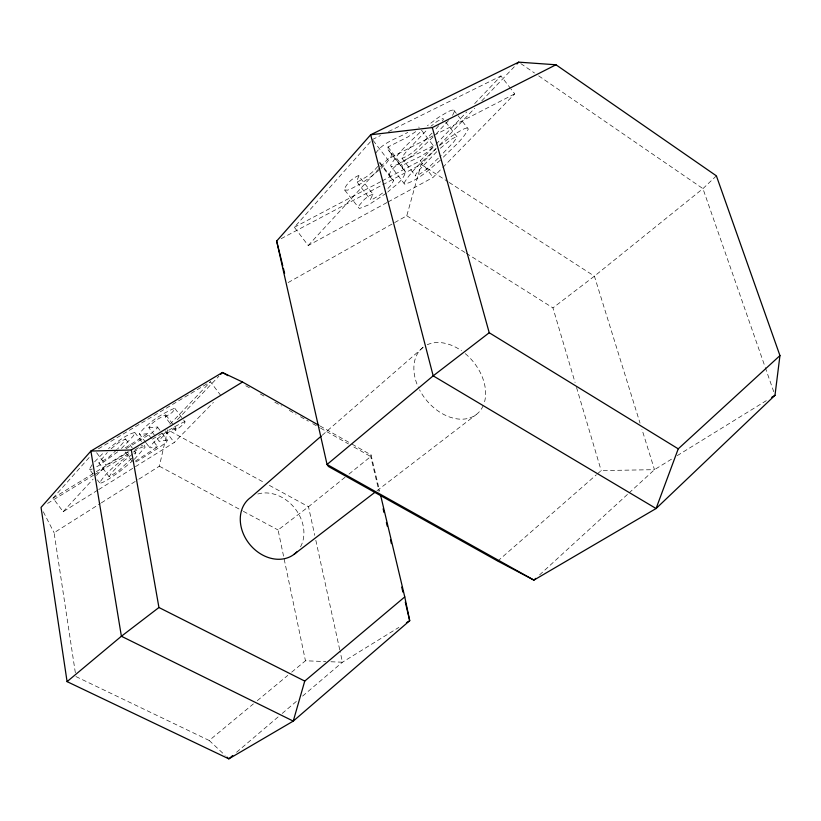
<?xml version="1.0" encoding="UTF-8"?>
<svg xmlns="http://www.w3.org/2000/svg" width="821" height="821" viewBox="0 0 821 821"><rect width="100%" height="100%" fill="white"/><g stroke="black" fill="none" stroke-linecap="round" stroke-linejoin="round"><path stroke-width="0.62" stroke-dasharray="4.11 3.08" d="M111.163 448.738L118.717 442.54L125.521 438.968L123.797 441.985L117.619 448.892M382.504 193.068A13.146 2.145 -38.3 0 1 379.692 195.131L372.457 199.359L370.384 199.524L373.011 194.156L358.459 175.581C352.537 178.188 347.201 182.909 344.481 188.83L344.574 189.938L359.372 208.534L368.434 204.963L386.865 192.822M134.387 450.78L135.865 452.74L134.069 455.676M379.682 162.168L393.608 180.415L391.668 184.52L387.81 188.584M145.799 442.509L139.283 433.837C147.944 422.353 161.388 414.01 174.473 408.283L174.873 409.207L172 412.583L165.247 416.965L171.692 425.535M352.178 444.212L371.01 454.885L370.733 456.558L379.004 491.369M93.05 474.066L89.407 469.202L92.209 464.583M415.662 131.668L407.77 137.004L388.005 146.99L388.107 149.802L405.471 171.753C403.716 180.753 394.029 186.059 387.769 192.093M165.247 416.965L165.503 414.81L157.242 419.469A9.616 1.273 -36.4 0 0 151.433 424.118L148.868 427.72L155.343 436.351M183.617 420.003L185.053 421.912L184.273 423.533L177.305 429.321L175.263 430.296L172.4 426.489M133.392 460.191L119.62 471.654L109.234 478.746A21.274 2.566 -36.2 0 1 100.449 483.117L99.618 482.83C106.668 471.346 118.347 462.962 129.061 454.926M138.944 479.105L159.346 466.205L167.71 429.804L264.926 482.933M421.501 130.2L433.416 145.779C426.212 156.134 412.337 159.069 402.311 165.709L402.28 168.367M175.263 430.296L175.971 428.418L173.806 425.545M288.161 282.547L406.785 215.759L421.122 164.364L436.064 148.714M453.756 110.076L468.309 129.051C462.377 140.843 450.883 148.95 442.098 158.545M359.013 175.786L356.54 181.359L370.384 199.524M442.437 121.087L443.463 119.107L442.878 118.501L437.131 121.395L430.912 126.27M445.752 122.103L457.205 137.056L453.592 142.105L439.953 156.544M452.587 115.361L454.577 111.133A28.499 4.926 -38.9 0 0 447.414 112.036L438.229 117.577L427.433 125.716M375.772 153.147C383.017 142.084 396.995 138.687 407.77 132.386M377.855 166.427L374.058 170.563A13.136 2.34 -38.4 0 1 365.961 177.12L358.674 181.287L356.54 181.359M435.982 128.835L439.163 125.203M448.482 120.615L436.454 133.556M97.658 490.209L63.145 511.709L53.006 498.152L90.094 456.455M386.958 202.561L308.224 245.51L294.359 227.263L370.733 141.448M131.74 458.251L118.46 471.008L109.111 476.785L98.787 462.675L107.346 452.504M63.145 511.709L93.101 479.125M96.519 475.4L105.94 465.158L127.768 451.827M308.224 245.51L379.754 167.73M380.616 166.786L387.512 159.295L432.944 135.927M432.051 133.105C422.784 142.033 414.472 153.794 402.044 158.34L402.629 156.298L406.6 151.259L427.443 129.4M382.104 180.938L420.352 160.752L435.243 145.091M436.125 144.168L466.79 111.913M474.682 103.61L500.964 75.963L510.139 87.898M169.988 424.293L210.443 381.765L220.531 395.137M94.641 461.802L102.604 453.695M177.418 419.644L218.899 376.192M439.584 145.03L474.743 108.198M481.783 100.829L514.305 66.758M433.067 137.004C420.68 148.56 407.883 161.799 391.289 166.704L390.611 165.462C398.216 151.721 410.911 141.335 421.973 130.416M388.087 201.945L433.078 177.408L441.955 168.326M442.847 167.422L514.726 93.871L510.898 88.894M135.403 466.687L174.226 442.498L213.409 402.423M134.336 459.329L145.153 447.168L143.624 444.223M116.828 449.734L108.362 457.533L98.951 463.229M436.782 151.68L420.147 168.982L416.093 173.919L415.436 175.879C424.652 172.697 431.282 164.569 438.342 158.186M716.384 175.848L702.94 188.635L594.404 276.164L552.943 307.896L575.069 382.504M121.446 448.482L132.807 436.536L134.88 433.478L134.767 432.441C124.874 435.181 116.705 442.488 108.546 448.533M440.333 148.293L450.975 139.467L456.661 136.502L457.205 137.056M539.561 574.926L628.106 493.832M629.05 492.959L654.481 469.674L672.933 458.282M440.374 160.167C429.486 169.342 418.556 180.035 404.671 184.232L391.289 166.704M497.752 561.071L596.395 474.764M597.349 473.922L601.177 470.577L654.481 469.674L641.93 429.25M322.201 435.253L424.262 346.411A42.887 30.295 50.7 0 0 418.464 387.604M435.91 148.632C424.744 159.428 412.101 169.649 404.065 183.083L404.671 184.232M439.563 145.522L452.197 135.824L461.33 130.19A28.509 4.516 -38.8 0 1 468.309 129.051M236.602 752.241L278.36 716.723M282.239 713.418L297.777 700.2M302.631 696.075L342.449 662.208L398.862 627.398M117.66 451.837L99.167 465.312A21.264 2.802 -36.1 0 1 95.257 467.549M75.922 676.566L209.211 740.48L253.402 703.884M257.332 700.631L287.771 675.416M291.701 672.163L305.453 660.782L325.865 661.572M345.056 477.268L308.501 506.742L278.083 529.976L305.453 660.782M349.007 474.076L370.733 456.558L352.897 446.439M125.172 447.938L147.759 433.642L151.557 438.701M135.157 461.238L157.642 446.788L152.316 439.707M376.962 490.732L476.149 414.636M132.13 454.424L120.605 463.434L111.697 472.691L109.111 476.785M133.371 452.053L140.463 447.814L145.091 446.183M75.347 672.779L54.094 532.737L100.275 503.55M101.352 502.863L137.866 479.782M98.736 489.542L134.326 467.365M136.112 461.895L159.212 447.558L166.581 441.965L167.31 440.118L162.004 433.057M677.274 455.604L766.291 400.679M47.597 503.396L93.461 475.297M94.559 474.63L130.59 452.556M134.952 449.877L142.597 445.198M152.429 439.173L164.436 431.815M53.006 498.152L95.308 472.291M96.385 471.623L128.928 451.735M126.198 448.666L151.68 433.078L157.632 427.659L157.458 427.012L148.868 427.72M98.448 448.8L210.443 381.765M281.172 238.665L381.621 185.341M382.75 184.746L421.122 164.364L448.03 181.728M294.359 227.263L380.975 181.533M434.083 135.342L514.726 93.871M372.426 139.539L380.462 135.568M388.497 131.596L500.964 75.963M134.018 453.336L135.865 452.74M167.31 440.118L159.397 441.329L156.072 437.316M330.966 661.767L342.449 662.208L340.007 651.012M185.053 421.912L184.571 421.696C171.579 427.71 158.361 436.033 149.412 447.322L150.582 447.835L157.642 446.788M433.416 145.779L403.193 160.916C397.785 164.221 391.689 167.987 389.359 174.175L390.734 177.675L393.608 180.415M418.607 127.111L419.264 127.276M373.011 194.156L368.845 195.901L364.432 199.349L359.146 205.476L358.438 208.134M89.407 469.202L90.279 469.54A21.264 2.802 -36.1 0 0 92.26 468.976M344.574 189.938L347.529 190.154L350.567 189.056L360.46 183.853L369.614 177.788L380.339 169.054L386.209 163.297L391.104 156.698L391.545 153.527L388.107 149.802M175.971 428.418L173.416 429.137L167.412 432.995A9.626 1.16 -36.5 0 0 161.583 437.624L158.946 441.144M159.346 466.205L242.236 510.724M243.355 511.329L278.083 529.976M269.401 485.375L308.501 506.742L314.751 535.343M320.057 425.986L351.07 443.576M245.838 385.767L250.302 388.302M260.339 393.988L264.803 396.512M274.84 402.198L281.531 405.995M289.331 410.418L296.022 414.205M300.486 416.74L308.286 421.163M312.75 423.687L319.441 427.484M320.559 428.11L348.432 443.915M406.785 215.759L465.25 252.622M466.328 253.299L552.943 307.896M449.108 182.426L594.404 276.164L640.031 423.133M520.812 63.597L534.492 72.997M538.709 75.881L702.94 188.635L764.864 366.31M147.759 433.642L140.514 434.432L139.283 433.837M209.211 740.48L225.098 755.351M420.352 160.752L433.078 177.408M402.044 158.34L415.436 175.879M388.005 146.99L402.311 165.709M391.545 153.527L405.471 171.753M373.186 140.524L387.512 159.295M379.569 163.04L390.734 177.675M174.976 408.53L182.898 419.049M165.883 415.016L173.087 424.59M165.452 430.82L174.226 442.498M157.458 427.012L161.244 432.051M146.179 443.001L149.781 447.804M134.767 432.441L142.885 443.237M125.521 438.968L133.649 449.795M125.151 452.002L132.797 462.202M96.591 452.689L105.94 465.158M97.432 479.905L99.618 482.83M43.318 511.811L54.094 532.737M765.285 367.521L773.721 391.689M576.516 387.399L601.177 470.577M371.01 454.885L379.6 491.02M315.839 540.321L339.73 649.77M257.815 494.006A35.785 28.879 50.7 0 1 295.55 509.225A35.785 28.879 50.7 0 1 299.203 548.972M483.179 405.707A42.887 30.295 50.7 0 1 453.315 418.146A42.887 30.295 50.7 0 1 419.541 389.811M427.238 344.748A42.887 30.295 50.7 0 1 461.464 350.731M465.271 353.646A42.887 30.295 50.7 0 1 483.641 404.599"/><path stroke-width="1.23" d="M774.983 395.312L779.95 355.596L716.384 175.848L555.961 64.777L518.698 62.15L370.682 134.767L276.656 241.066L327.056 464.481L328.451 466.492L497.752 561.071L533.917 580.108L656.082 508.527L774.983 395.312L771.719 397.323M380.78 495.997L404.763 596.908L304.745 681.081L293.261 721.105L228.833 758.85L67.076 681.625L41.05 507.409L90.905 451.047L222.429 372.498L242.534 382.011L318.959 425.36M779.95 355.596L678.238 448.841L656.082 508.527L433.18 375.844L370.682 134.767L432.318 127.563L555.961 64.777M220.664 374.345L222.429 372.498L228.002 375.659M516.943 63.997L518.698 62.15M535.795 578.384L533.917 580.108L327.056 464.481L433.18 375.844L489.224 332.741L432.318 127.563M321.237 436.095L250.959 497.269A35.785 28.879 50.7 0 0 250.097 544.816A35.785 28.879 50.7 0 0 296.802 551.907M232.712 755.546L228.833 758.85L226.965 757.095M67.076 681.625L121.395 636.254L158.935 607.509L131.329 450L242.534 382.011M293.969 554.411L374.94 492.292M406.457 622.708L409.71 620.707L404.763 596.908M131.329 450L90.905 451.047L121.395 636.254L293.261 721.105L409.71 620.707L405.287 602.05M158.935 607.509L304.745 681.081M489.224 332.741L678.238 448.841M276.656 241.066L282.773 265.83M283.389 268.313L284.61 273.27M383.14 508.784L384.023 512.509M386.383 522.464L387.266 526.189M390.519 539.869L391.401 543.605M401.736 587.128L402.916 592.105"/></g></svg>
